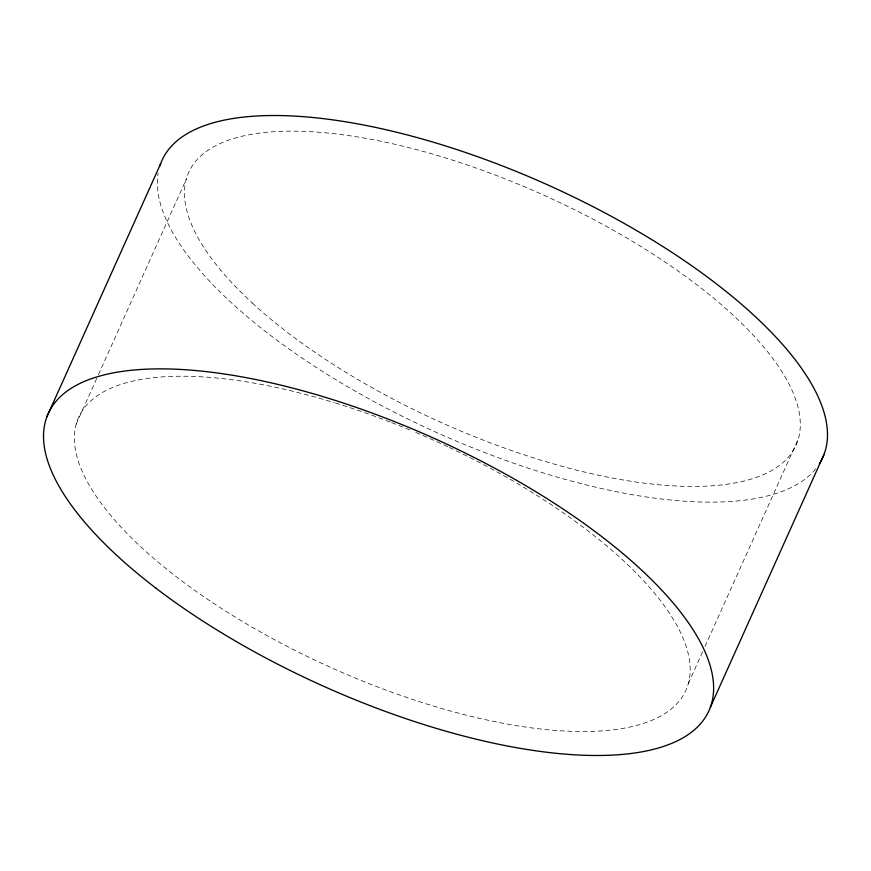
<?xml version="1.0" encoding="UTF-8"?>
<svg xmlns="http://www.w3.org/2000/svg" width="871" height="871" viewBox="0 0 871 871"><rect width="100%" height="100%" fill="white"/><g stroke="black" fill="none" stroke-linecap="round" stroke-linejoin="round"><path stroke-width="0.65" stroke-dasharray="4.36 3.27" d="M76.169 424.188L97.868 375.913M98.423 374.672L186.307 179.099M688.34 683.561L702.799 651.377M705.02 646.424L798.478 438.483M815.681 468.87A362.238 135.702 24.2 0 1 436.556 432.484A362.238 135.702 24.2 0 1 158.163 173.155M449.305 447.476A332.896 124.705 24.2 0 1 633.282 726.262A332.896 124.705 24.2 0 1 120.568 526.607A332.896 124.705 24.2 0 1 334.105 402.62M335.444 403.033A332.896 124.705 24.2 0 1 390.36 422.141M391.634 422.642A332.896 124.705 24.2 0 1 410.764 430.339M415.805 432.462A332.896 124.705 24.2 0 1 448.075 446.888M252.231 302.945A332.896 124.705 24.2 0 0 779.36 465.484A332.896 124.705 24.2 0 0 445.582 157.956A332.896 124.705 24.2 0 0 252.231 302.945"/><path stroke-width="1.31" d="M46.816 416.98L160.678 163.628M710.322 707.372L824.184 454.02M159.894 165.936A362.238 135.702 24.2 0 1 549.786 185.828A362.238 135.702 24.2 0 1 819.306 463.851M155.865 588.121A362.238 135.702 24.2 0 0 706.719 715.102A362.238 135.702 24.2 0 0 273.124 383.305A362.238 135.702 24.2 0 0 155.865 588.121"/></g></svg>
